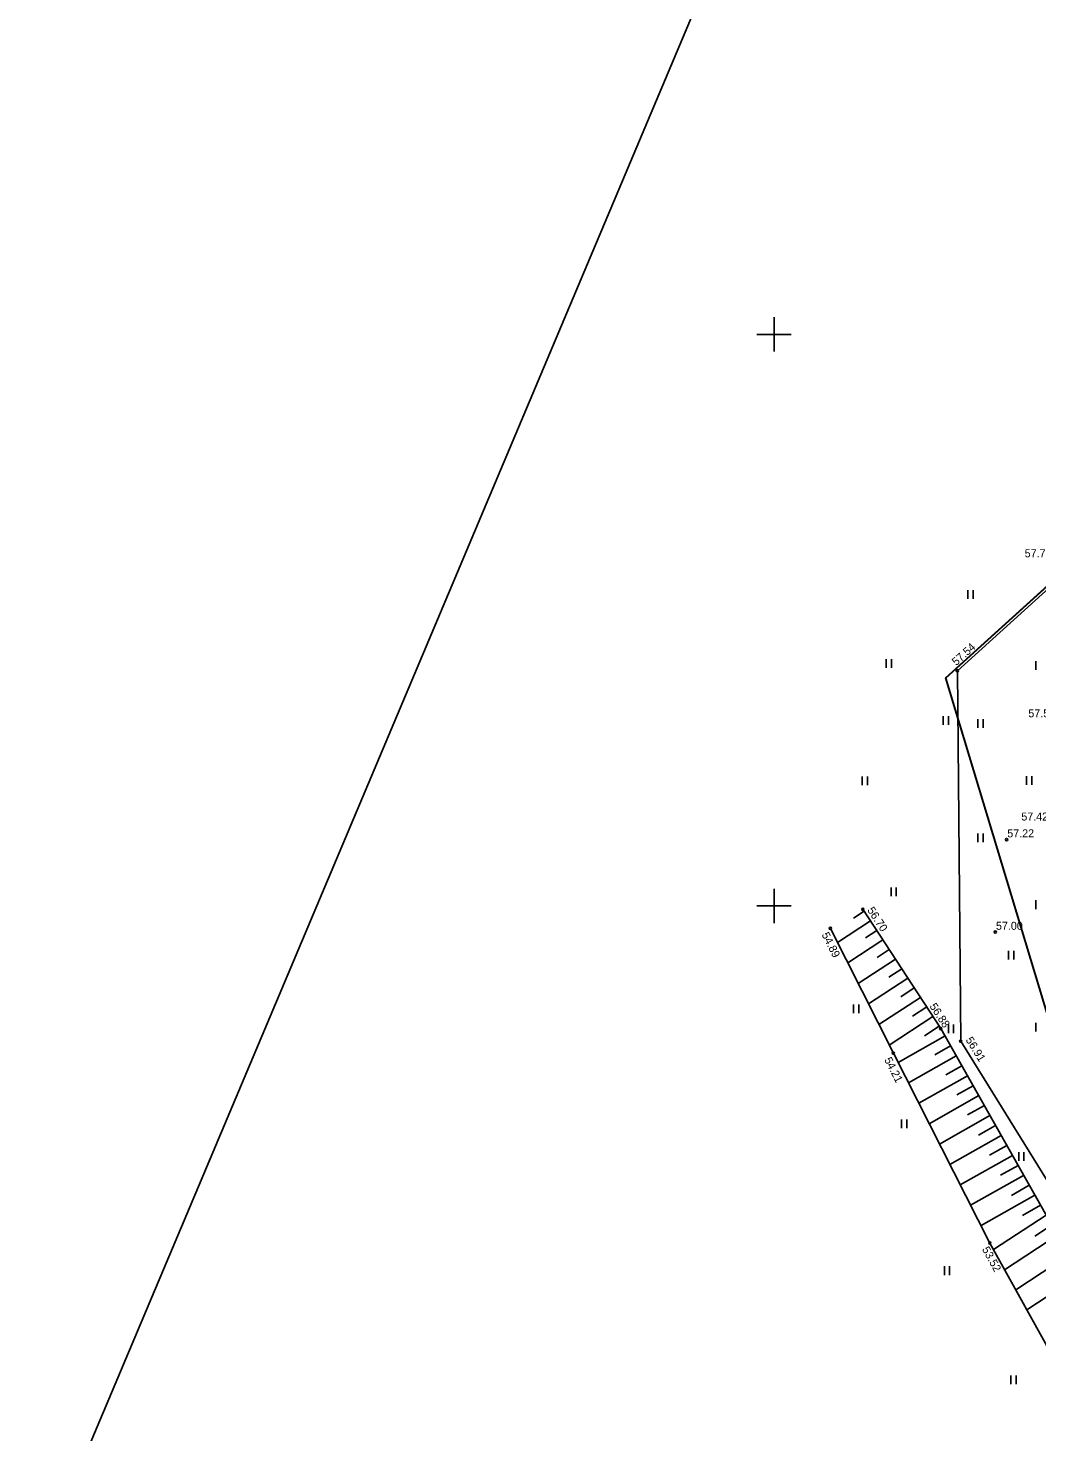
# Model space of a CAD drawing. Extents: x 639935 to 640355, y 6456229 to 6456709.
# Drawn here: x 639934.7 to 640023, y 6456354 to 6456476.8 of the extents above; entities that cross this region are included whole.
import ezdxf

# ---------------------------------------------------------------- set-up
doc = ezdxf.new("R2010")
doc.units = 0
for name, color, linetype in [('AED', 7, 'Continuous'), ('HALJASTUS', 7, 'Continuous'), ('KORGUS', 7, 'Continuous'), ('PIIR', 7, 'Continuous'), ('RELJEEF', 7, 'Continuous'), ('VORK', 7, 'Continuous'), ('VORMISTUS', 7, 'Continuous')]:
    doc.layers.add(name, color=color, linetype=linetype)

msp = doc.modelspace()

# ---------------------------------------------------------------- linework, layer by layer
at = {"layer": 'AED'}
msp.add_lwpolyline([(640164.58, 6456551.52), (640162.86, 6456553.47), (640113.29, 6456508.65), (640016.04, 6456420.57), (640016.33, 6456388.17), (640033.39, 6456360.66), (640044.69, 6456344.5), (640046.57, 6456342.43), (640077.31, 6456313.31), (640079.11, 6456311.65), (640099.43, 6456293.14), (640104.06, 6456292.12), (640141.17, 6456325.42), (640179.99, 6456360.39), (640191.11, 6456370.38), (640211.53, 6456388.63), (640220.83, 6456396.97), (640222.19, 6456401.67)], dxfattribs=at)
at = {"layer": 'HALJASTUS'}
for p, q in [((640016.97, 6456427.63), (640016.97, 6456426.87)), ((640017.42, 6456427.63), (640017.42, 6456426.87)), ((640009.81, 6456421.6), (640009.81, 6456420.84)), ((640010.27, 6456421.6), (640010.27, 6456420.84)), ((640022.91, 6456421.42), (640022.91, 6456420.66)), ((640014.81, 6456416.6), (640014.81, 6456415.84)), ((640015.27, 6456416.6), (640015.27, 6456415.84)), ((640017.83, 6456416.33), (640017.83, 6456415.57)), ((640018.29, 6456416.33), (640018.29, 6456415.57)), ((640007.72, 6456411.33), (640007.72, 6456410.57)), ((640008.17, 6456411.33), (640008.17, 6456410.57)), ((640022.1, 6456411.35), (640022.1, 6456410.59)), ((640022.55, 6456411.35), (640022.55, 6456410.59)), ((640017.83, 6456406.33), (640017.83, 6456405.57)), ((640018.29, 6456406.33), (640018.29, 6456405.57)), ((640010.24, 6456401.6), (640010.24, 6456400.84)), ((640010.69, 6456401.6), (640010.69, 6456400.84)), ((640022.91, 6456400.5), (640022.91, 6456399.73)), ((640020.51, 6456396.06), (640020.51, 6456395.3)), ((640020.97, 6456396.06), (640020.97, 6456395.3)), ((640006.96, 6456391.38), (640006.96, 6456390.62)), ((640007.42, 6456391.38), (640007.42, 6456390.62)), ((640015.26, 6456389.62), (640015.26, 6456388.86)), ((640015.71, 6456389.62), (640015.71, 6456388.86)), ((640022.91, 6456389.78), (640022.91, 6456389.02)), ((640011.15, 6456381.32), (640011.15, 6456380.56)), ((640011.61, 6456381.32), (640011.61, 6456380.56)), ((640021.42, 6456378.45), (640021.42, 6456377.69)), ((640021.87, 6456378.45), (640021.87, 6456377.69)), ((640014.9, 6456368.47), (640014.9, 6456367.71)), ((640015.36, 6456368.47), (640015.36, 6456367.71)), ((640020.72, 6456358.93), (640020.72, 6456358.17)), ((640021.18, 6456358.93), (640021.18, 6456358.17))]:
    msp.add_line(p, q, dxfattribs=at)
at = {"layer": 'KORGUS'}
for centre in [(640016.04, 6456420.57), (640020.35, 6456405.8), (640007.77, 6456399.71), (640004.93, 6456398.03), (640019.36, 6456397.71), (640014.59, 6456389.27), (640016.33, 6456388.17), (640010.44, 6456387.12), (640018.88, 6456370.51)]:
    msp.add_circle(centre, 0.1, dxfattribs=at)
at = {"layer": 'PIIR'}
for points in [[(640244.48, 6456636.43), (640210.34, 6456446.88), (640223.9, 6456399.77), (640100.76, 6456288.92), (640032.7, 6456361.37), (640015.01, 6456419.96), (640095.91, 6456493.23), (640046.38, 6456546.87), (640082.39, 6456610.33), (640129.21, 6456652.47)], [(640129.27, 6456652.45), (640082.45, 6456610.31), (640046.42, 6456546.85), (640095.96, 6456493.19), (640015.04, 6456419.94), (640032.73, 6456361.33), (640100.8, 6456288.87), (640223.94, 6456399.73), (640210.39, 6456446.84), (640225.64, 6456531.7), (640164.15, 6456601.61), (640170.59, 6456607.72)]]:
    msp.add_lwpolyline(points, close=True, dxfattribs=at)
at = {"layer": 'RELJEEF'}
for p, q in [((640007.88, 6456399.53), (640006.95, 6456398.92)), ((640008.43, 6456398.69), (640005.55, 6456396.81)), ((640009.52, 6456397.02), (640006.46, 6456395.01)), ((640008.98, 6456397.85), (640007.99, 6456397.21)), ((640010.07, 6456396.18), (640009.02, 6456395.49)), ((640010.62, 6456395.34), (640007.36, 6456393.21)), ((640011.17, 6456394.51), (640010.05, 6456393.78)), ((640011.71, 6456393.67), (640008.27, 6456391.42)), ((640012.81, 6456392), (640009.18, 6456389.62)), ((640012.26, 6456392.83), (640011.08, 6456392.06)), ((640013.36, 6456391.16), (640012.11, 6456390.35)), ((640013.9, 6456390.32), (640010.08, 6456387.82)), ((640014.45, 6456389.49), (640013.15, 6456388.63)), ((640014.96, 6456388.62), (640010.85, 6456386.31)), ((640015.45, 6456387.75), (640014.07, 6456386.97)), ((640015.94, 6456386.88), (640011.76, 6456384.52)), ((640016.43, 6456386.01), (640015.03, 6456385.22)), ((640016.92, 6456385.14), (640012.67, 6456382.74)), ((640017.91, 6456383.4), (640013.57, 6456380.95)), ((640017.42, 6456384.27), (640015.98, 6456383.46)), ((640018.4, 6456382.53), (640016.94, 6456381.71)), ((640018.89, 6456381.66), (640014.48, 6456379.17)), ((640019.87, 6456379.92), (640015.39, 6456377.38)), ((640019.38, 6456380.79), (640017.9, 6456379.95)), ((640020.37, 6456379.05), (640018.86, 6456378.19)), ((640020.86, 6456378.17), (640016.29, 6456375.6)), ((640021.35, 6456377.3), (640019.81, 6456376.44)), ((640021.84, 6456376.43), (640017.2, 6456373.81)), ((640022.33, 6456375.56), (640020.77, 6456374.68)), ((640022.82, 6456374.69), (640018.11, 6456372.03)), ((640023.32, 6456373.82), (640021.73, 6456372.93)), ((640023.81, 6456372.95), (640019.2, 6456369.93)), ((640024.91, 6456371.28), (640020.17, 6456368.17)), ((640024.36, 6456372.12), (640022.81, 6456371.1)), ((640026.01, 6456369.61), (640021.15, 6456366.42)), ((640027.11, 6456367.94), (640022.12, 6456364.66))]:
    msp.add_line(p, q, dxfattribs=at)
for points in [[(640030.88, 6456362.19), (640023.74, 6456373.07), (640014.59, 6456389.27), (640007.77, 6456399.71)], [(640025.03, 6456359.4), (640018.88, 6456370.51), (640010.44, 6456387.12), (640004.93, 6456398.03)]]:
    msp.add_lwpolyline(points, dxfattribs=at)
at = {"layer": 'VORK'}
for p, q in [((640000, 6456450), (640000, 6456451.5)), ((640000, 6456450), (639998.5, 6456450)), ((640000, 6456450), (640001.5, 6456450)), ((640000, 6456450), (640000, 6456448.5)), ((640000, 6456400), (640000, 6456401.5)), ((640000, 6456400), (639998.5, 6456400)), ((640000, 6456400), (640001.5, 6456400)), ((640000, 6456400), (640000, 6456398.5))]:
    msp.add_line(p, q, dxfattribs=at)
at = {"layer": 'VORMISTUS'}
msp.add_lwpolyline([(640199.18, 6456228.61), (639934.73, 6456340.12), (640090.33, 6456709.16), (640354.78, 6456597.65)], close=True, dxfattribs=at)

# ---------------------------------------------------------------- texts
at = {"layer": 'KORGUS'}
for s, p in [('57.79', (640021.93, 6456430.5)), ('57.50', (640022.25, 6456416.5)), ('57.42', (640021.64, 6456407.47)), ('57.22', (640020.41, 6456406)), ('57.00', (640019.42, 6456397.91))]:
    msp.add_text(s, height=0.7, dxfattribs=at).set_placement(p)
for s, rotation, p in [('57.54', 42.1505, (640015.95, 6456420.98)), ('56.70', 303.192, (640008.12, 6456399.63)), ('54.89', 296.7997, (640004.14, 6456397.49)), ('56.88', 303.192, (640013.57, 6456391.22)), ('56.91', 301.7973, (640016.73, 6456388.28)), ('54.21', 296.9309, (640009.62, 6456386.55)), ('53.52', 298.981, (640018.17, 6456369.96))]:
    msp.add_text(s, height=0.7, rotation=rotation, dxfattribs=at).set_placement(p)

doc.saveas('drawing.dxf')
